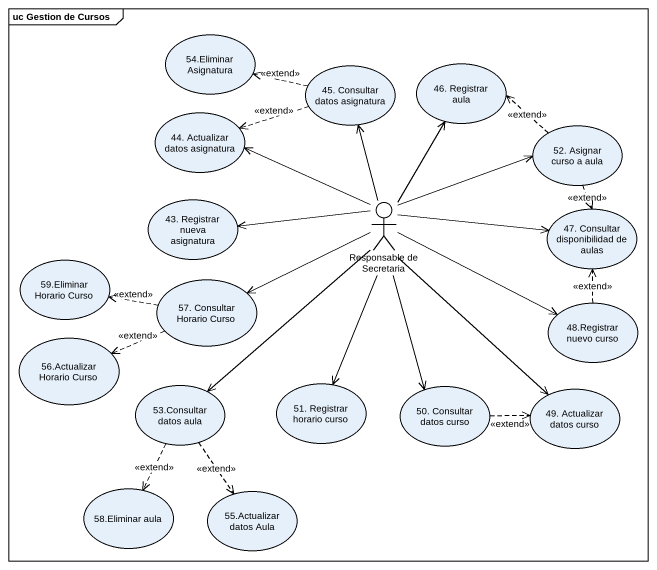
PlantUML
@startuml
mainframe uc Gestion de Cursos
usecase "54.Eliminar Asignatura" as u54_Eliminar_Asignatura
usecase "45. Consultar datos asignatura" as u45_Consultar_datos
usecase "46. Registrar aula" as u46_Registrar_aula
usecase "44. Actualizar datos asignatura" as u44_Actualizar_datos
usecase "52. Asignar curso a aula" as u52_Asignar_curso_a_aula
usecase "43. Registrar nueva asignatura" as u43_Registrar_nueva
actor "Responsable de Secretaria" as Responsable_de_Secretaria
usecase "47. Consultar disponibilidad de aulas" as u47_Consultar_disponibilidad
usecase "59.Eliminar Horario Curso" as u59_Eliminar_Horario_Curso
usecase "57. Consultar Horario Curso" as u57_Consultar_Horario_Curso
usecase "48.Registrar nuevo curso" as u48_Registrar_nuevo_curso
usecase "56.Actualizar Horario Curso" as u56_Actualizar_Horario_Curso
usecase "53.Consultar datos aula" as u53_Consultar_datos_aula
usecase "51. Registrar horario curso" as u51_Registrar_horario_curso
usecase "50. Consultar datos curso" as u50_Consultar_datos_curso
usecase "49. Actualizar datos curso" as u49_Actualizar_datos_curso
usecase "58.Eliminar aula" as u58_Eliminar_aula
usecase "55.Actualizar datos Aula" as u55_Actualizar_datos_Aula
u45_Consultar_datos .left.> u54_Eliminar_Asignatura : <<extend>>
u45_Consultar_datos .left.> u44_Actualizar_datos : <<extend>>
u52_Asignar_curso_a_aula .left.> u46_Registrar_aula : <<extend>>
u52_Asignar_curso_a_aula ..> u47_Consultar_disponibilidad : <<extend>>
Responsable_de_Secretaria -up-> u45_Consultar_datos
Responsable_de_Secretaria -up-> u46_Registrar_aula
Responsable_de_Secretaria -left-> u44_Actualizar_datos
Responsable_de_Secretaria -right-> u52_Asignar_curso_a_aula
Responsable_de_Secretaria -left-> u43_Registrar_nueva
Responsable_de_Secretaria -right-> u47_Consultar_disponibilidad
Responsable_de_Secretaria -left-> u57_Consultar_Horario_Curso
Responsable_de_Secretaria -right-> u48_Registrar_nuevo_curso
Responsable_de_Secretaria --> u53_Consultar_datos_aula
Responsable_de_Secretaria --> u51_Registrar_horario_curso
Responsable_de_Secretaria --> u50_Consultar_datos_curso
Responsable_de_Secretaria --> u49_Actualizar_datos_curso
u57_Consultar_Horario_Curso .left.> u59_Eliminar_Horario_Curso : <<extend>>
u57_Consultar_Horario_Curso .left.> u56_Actualizar_Horario_Curso : <<extend>>
u48_Registrar_nuevo_curso .up.> u47_Consultar_disponibilidad : <<extend>>
u53_Consultar_datos_aula ..> u58_Eliminar_aula : <<extend>>
u53_Consultar_datos_aula ..> u55_Actualizar_datos_Aula : <<extend>>
u50_Consultar_datos_curso .right.> u49_Actualizar_datos_curso : <<extend>>
@enduml
